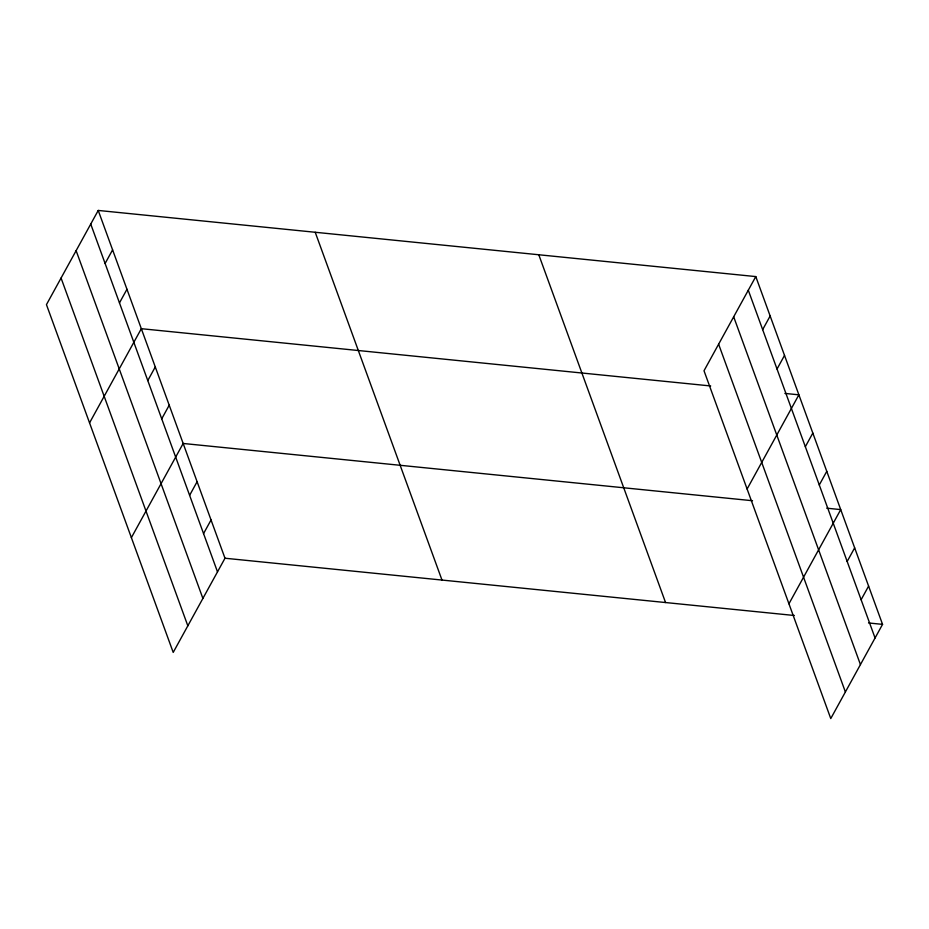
<?xml version="1.0" encoding="UTF-8"?>
<svg xmlns="http://www.w3.org/2000/svg" width="929" height="929" viewBox="0 0 929 929"><rect width="100%" height="100%" fill="white"/><g stroke="black" fill="none" stroke-linecap="round" stroke-linejoin="round"><path stroke-width="1.39" d="M98.23 210.442L46.45 304.631L173.212 652.413L224.992 558.236L98.23 210.442L755.788 276.587L882.55 624.369L830.77 718.558L704.008 370.764L755.788 276.587M105.105 263.488L112.595 249.866M119.469 302.9L126.959 289.279M89.556 422.881L141.324 328.692L710.685 385.965M147.781 380.576L155.271 366.955M161.727 418.828L169.217 405.207M131.384 537.647L183.164 443.47L752.525 500.731M189.609 495.343L197.099 481.721M203.556 533.606L211.046 519.973M762.663 329.621L770.153 315.999M777.027 369.034L784.517 355.412M747.102 489.014L798.882 394.825L784.889 393.42M805.338 446.71L812.829 433.088M819.285 484.973L826.775 471.34M788.942 603.78L840.722 509.603L826.717 508.186M847.167 561.476L854.657 547.855M861.113 599.739L868.603 586.118M224.992 558.236L794.353 615.497M868.545 622.964L882.55 624.369M748.298 290.208L875.06 637.991M733.678 316.789L860.44 664.583M718.616 344.183L845.39 691.966M538.785 254.755L665.559 602.549M315.221 232.273L441.983 580.056M90.74 224.075L217.502 571.858M76.12 250.656L202.894 598.439M61.07 278.05L187.832 625.832"/></g></svg>
